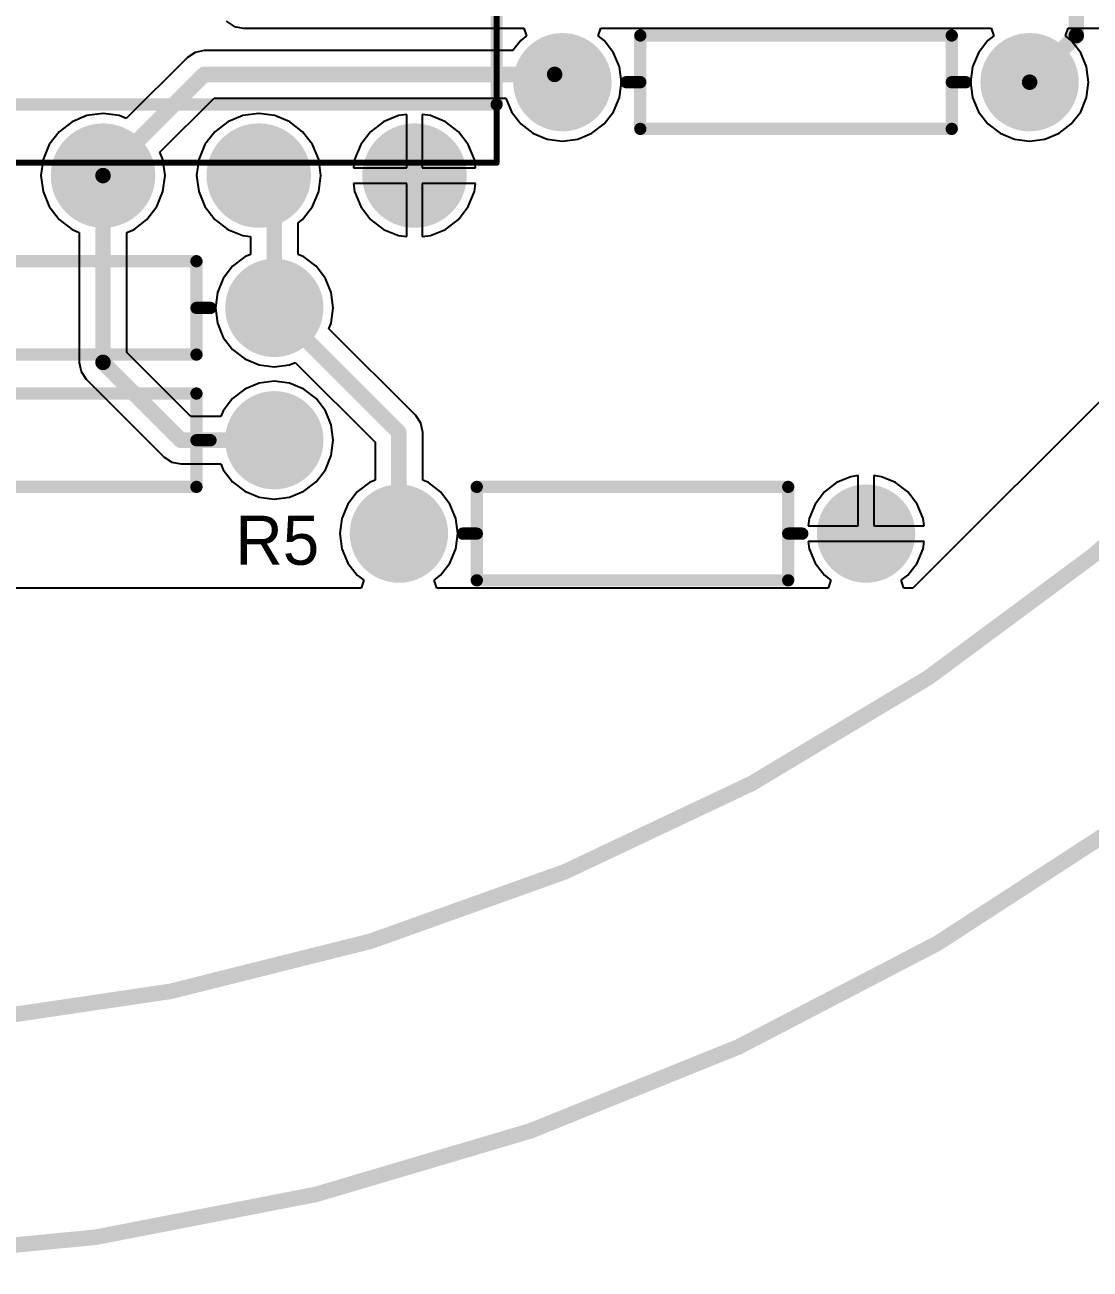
# Model space of a CAD drawing. Header units: millimetres. Extents: x 37.7 to 114.2, y 38.4 to 111.
# Drawn here: x 80.26 to 97.63, y 38.42 to 58.72 of the extents above; entities that cross this region are included whole.
import ezdxf

# ---------------------------------------------------------------- set-up
doc = ezdxf.new("R2010")
doc.units = ezdxf.units.MM
for name, color, linetype in [('BottomLayer', 5, 'Continuous'), ('BottomSolder', 6, 'Continuous'), ('KeepOutLayer', 6, 'Continuous'), ('Mechanical13', 56, 'Continuous'), ('Mechanical15', 56, 'Continuous'), ('MultiLayer', 9, 'Continuous'), ('PadHoleLayer', 156, 'Continuous'), ('TopLayer', 1, 'Continuous'), ('TopOverlay', 2, 'Continuous'), ('TopSolder', 216, 'Continuous')]:
    doc.layers.add(name, color=color, linetype=linetype)

# ---------------------------------------------------------------- blocks, each defined once
blk = doc.blocks.new('N08E_13')
at = {"layer": 'BottomLayer', "const_width": 0.75}
for points in [[(3.435, 3.81, 1), (4.185, 3.81, 1)], [(-4.185, 1.27, 1), (-3.435, 1.27, 1)], [(3.435, 1.27, 1), (4.185, 1.27, 1)], [(-4.185, -1.27, 1), (-3.435, -1.27, 1)], [(3.435, -1.27, 1), (4.185, -1.27, 1)], [(-4.185, -3.81, 1), (-3.435, -3.81, 1)], [(3.435, -3.81, 1), (4.185, -3.81, 1)]]:
    blk.add_lwpolyline(points, format="xyb", close=True, dxfattribs=at)
at = {"layer": 'BottomLayer'}
blk.add_solid([(-4.56, 3.06), (-3.06, 3.06), (-4.56, 4.56), (-3.06, 4.56)], dxfattribs=at)
at = {"layer": 'BottomSolder', "const_width": 0.852}
for points in [[(3.384, 3.81, 1), (4.236, 3.81, 1)], [(-4.236, 1.27, 1), (-3.384, 1.27, 1)], [(3.384, 1.27, 1), (4.236, 1.27, 1)], [(-4.236, -1.27, 1), (-3.384, -1.27, 1)], [(3.384, -1.27, 1), (4.236, -1.27, 1)], [(-4.236, -3.81, 1), (-3.384, -3.81, 1)], [(3.384, -3.81, 1), (4.236, -3.81, 1)]]:
    blk.add_lwpolyline(points, format="xyb", close=True, dxfattribs=at)
at = {"layer": 'BottomSolder'}
blk.add_solid([(-4.662, 2.958), (-2.958, 2.958), (-4.662, 4.662), (-2.958, 4.662)], dxfattribs=at)
at = {"layer": 'Mechanical13', "const_width": 0.1}
for points in [[(-3.6, 5.15), (3.6, 5.15)], [(-3.6, 5.15), (-3.6, -5.15)], [(3.6, 5.15), (3.6, -5.15)], [(-3.6, -5.15), (3.6, -5.15)]]:
    blk.add_lwpolyline(points, dxfattribs=at)
at = {"layer": 'Mechanical13'}
for points, const_width in [([(-3.625, 5.15, 1), (-3.575, 5.15, 1)], 0.05), ([(-3.625, 5.15, 1), (-3.575, 5.15, 1)], 0.05), ([(3.575, 5.15, 1), (3.625, 5.15, 1)], 0.05), ([(3.575, 5.15, 1), (3.625, 5.15, 1)], 0.05), ([(-2.2, 4.25, 1), (-3.2, 4.25, 1)], 0.1), ([(-3.225, 4.25, 1), (-3.175, 4.25, 1)], 0.05), ([(-2.225, 4.25, 1), (-2.175, 4.25, 1)], 0.05), ([(-3.625, -5.15, 1), (-3.575, -5.15, 1)], 0.05), ([(-3.625, -5.15, 1), (-3.575, -5.15, 1)], 0.05), ([(3.575, -5.15, 1), (3.625, -5.15, 1)], 0.05), ([(3.575, -5.15, 1), (3.625, -5.15, 1)], 0.05)]:
    blk.add_lwpolyline(points, format="xyb", close=True, dxfattribs=dict(at, const_width=const_width))
at = {"layer": 'Mechanical15', "const_width": 0.1}
for points in [[(0, 0.5), (0, -0.5)], [(-0.5, 0), (0.5, 0)]]:
    blk.add_lwpolyline(points, dxfattribs=at)
at = {"layer": 'Mechanical15', "const_width": 0.05}
for points in [[(-0.025, 0.5, 1), (0.025, 0.5, 1)], [(-0.525, 0, 1), (-0.475, 0, 1)], [(0.475, 0, 1), (0.525, 0, 1)], [(-0.025, -0.5, 1), (0.025, -0.5, 1)]]:
    blk.add_lwpolyline(points, format="xyb", close=True, dxfattribs=at)
at = {"layer": 'MultiLayer', "const_width": 0.75}
for points in [[(3.435, 3.81, 1), (4.185, 3.81, 1)], [(-4.185, 1.27, 1), (-3.435, 1.27, 1)], [(3.435, 1.27, 1), (4.185, 1.27, 1)], [(-4.185, -1.27, 1), (-3.435, -1.27, 1)], [(3.435, -1.27, 1), (4.185, -1.27, 1)], [(-4.185, -3.81, 1), (-3.435, -3.81, 1)], [(3.435, -3.81, 1), (4.185, -3.81, 1)]]:
    blk.add_lwpolyline(points, format="xyb", close=True, dxfattribs=at)
at = {"layer": 'MultiLayer'}
blk.add_solid([(-4.56, 3.06), (-3.06, 3.06), (-4.56, 4.56), (-3.06, 4.56)], dxfattribs=at)
at = {"layer": 'PadHoleLayer', "const_width": 0.45}
for points in [[(-4.035, 3.81, 1), (-3.585, 3.81, 1)], [(3.585, 3.81, 1), (4.035, 3.81, 1)], [(-4.035, 1.27, 1), (-3.585, 1.27, 1)], [(3.585, 1.27, 1), (4.035, 1.27, 1)], [(-4.035, -1.27, 1), (-3.585, -1.27, 1)], [(3.585, -1.27, 1), (4.035, -1.27, 1)], [(-4.035, -3.81, 1), (-3.585, -3.81, 1)], [(3.585, -3.81, 1), (4.035, -3.81, 1)]]:
    blk.add_lwpolyline(points, format="xyb", close=True, dxfattribs=at)
at = {"layer": 'TopLayer', "const_width": 0.75}
for points in [[(3.435, 3.81, 1), (4.185, 3.81, 1)], [(-4.185, 1.27, 1), (-3.435, 1.27, 1)], [(3.435, 1.27, 1), (4.185, 1.27, 1)], [(-4.185, -1.27, 1), (-3.435, -1.27, 1)], [(3.435, -1.27, 1), (4.185, -1.27, 1)], [(-4.185, -3.81, 1), (-3.435, -3.81, 1)], [(3.435, -3.81, 1), (4.185, -3.81, 1)]]:
    blk.add_lwpolyline(points, format="xyb", close=True, dxfattribs=at)
at = {"layer": 'TopLayer'}
blk.add_solid([(-4.56, 3.06), (-3.06, 3.06), (-4.56, 4.56), (-3.06, 4.56)], dxfattribs=at)
at = {"layer": 'TopOverlay'}
for points, const_width in [([(-3.685, 5.11, 1), (-3.935, 5.11, 1)], 0.25), ([(-3.998, 5.11, 1), (-3.873, 5.11, 1)], 0.125), ([(-3.747, 5.11, 1), (-3.622, 5.11, 1)], 0.125), ([(-2.7, 5.15, 1), (-2.6, 5.15, 1)], 0.1), ([(-2.7, 5.15, 1), (-2.6, 5.15, 1)], 0.1), ([(-0.685, 5.15, 1), (-0.585, 5.15, 1)], 0.1), ([(-0.685, 5.15, 1), (-0.585, 5.15, 1)], 0.1), ([(0.585, 5.15, 1), (0.685, 5.15, 1)], 0.1), ([(0.585, 5.15, 1), (0.685, 5.15, 1)], 0.1), ([(2.6, 5.15, 1), (2.7, 5.15, 1)], 0.1), ([(2.6, 5.15, 1), (2.7, 5.15, 1)], 0.1), ([(-1.35, 4.15, 1), (-1.95, 4.15, 1)], 0.6), ([(-2.1, 4.15, 1), (-1.8, 4.15, 1)], 0.3), ([(-1.5, 4.15, 1), (-1.2, 4.15, 1)], 0.3), ([(-2.7, -5.15, 1), (-2.6, -5.15, 1)], 0.1), ([(-2.7, -5.15, 1), (-2.6, -5.15, 1)], 0.1), ([(2.6, -5.15, 1), (2.7, -5.15, 1)], 0.1), ([(2.6, -5.15, 1), (2.7, -5.15, 1)], 0.1)]:
    blk.add_lwpolyline(points, format="xyb", close=True, dxfattribs=dict(at, const_width=const_width))
at = {"layer": 'TopOverlay', "const_width": 0.2}
for points in [[(-2.65, 5.15), (-0.635, 5.15)], [(-2.65, 5.15), (-2.65, -5.15)], [(0.635, 5.15), (2.65, 5.15)], [(2.65, 5.15), (2.65, -5.15)], [(-2.65, -5.15), (2.65, -5.15)]]:
    blk.add_lwpolyline(points, dxfattribs=at)
blk.add_lwpolyline([(0.635, 5.15, -1), (-0.635, 5.15)], format="xyb", dxfattribs=at)
at = {"layer": 'TopSolder', "const_width": 0.852}
for points in [[(3.384, 3.81, 1), (4.236, 3.81, 1)], [(-4.236, 1.27, 1), (-3.384, 1.27, 1)], [(3.384, 1.27, 1), (4.236, 1.27, 1)], [(-4.236, -1.27, 1), (-3.384, -1.27, 1)], [(3.384, -1.27, 1), (4.236, -1.27, 1)], [(-4.236, -3.81, 1), (-3.384, -3.81, 1)], [(3.384, -3.81, 1), (4.236, -3.81, 1)]]:
    blk.add_lwpolyline(points, format="xyb", close=True, dxfattribs=at)
at = {"layer": 'TopSolder'}
blk.add_solid([(-4.662, 2.958), (-2.958, 2.958), (-4.662, 4.662), (-2.958, 4.662)], dxfattribs=at)
blk = doc.blocks.new('AXIAL_0_3_16')
at = {"layer": 'BottomLayer', "const_width": 0.7}
for points in [[(-4.16, 0, 1), (-3.46, 0, 1)], [(3.46, 0, 1), (4.16, 0, 1)]]:
    blk.add_lwpolyline(points, format="xyb", close=True, dxfattribs=at)
at = {"layer": 'BottomSolder', "const_width": 0.802}
for points in [[(-4.211, 0, 1), (-3.409, 0, 1)], [(3.409, 0, 1), (4.211, 0, 1)]]:
    blk.add_lwpolyline(points, format="xyb", close=True, dxfattribs=at)
at = {"layer": 'MultiLayer', "const_width": 0.7}
for points in [[(-4.16, 0, 1), (-3.46, 0, 1)], [(3.46, 0, 1), (4.16, 0, 1)]]:
    blk.add_lwpolyline(points, format="xyb", close=True, dxfattribs=at)
at = {"layer": 'PadHoleLayer', "const_width": 0.425}
for points in [[(-4.022, 0, 1), (-3.598, 0, 1)], [(3.598, 0, 1), (4.022, 0, 1)]]:
    blk.add_lwpolyline(points, format="xyb", close=True, dxfattribs=at)
at = {"layer": 'TopLayer', "const_width": 0.7}
for points in [[(-4.16, 0, 1), (-3.46, 0, 1)], [(3.46, 0, 1), (4.16, 0, 1)]]:
    blk.add_lwpolyline(points, format="xyb", close=True, dxfattribs=at)
at = {"layer": 'TopOverlay', "const_width": 0.2}
for points in [[(-2.54, 0.762), (-2.54, -0.762)], [(2.54, 0.762), (-2.54, 0.762)], [(2.54, 0.762), (2.54, 0)], [(-2.54, 0), (-2.769, 0)], [(2.769, 0), (2.54, 0)], [(2.54, 0), (2.54, -0.762)], [(2.54, -0.762), (-2.54, -0.762)]]:
    blk.add_lwpolyline(points, dxfattribs=at)
at = {"layer": 'TopOverlay', "const_width": 0.1}
for points in [[(-2.59, 0.762, 1), (-2.49, 0.762, 1)], [(-2.59, 0.762, 1), (-2.49, 0.762, 1)], [(2.49, 0.762, 1), (2.59, 0.762, 1)], [(2.49, 0.762, 1), (2.59, 0.762, 1)], [(-2.819, 0, 1), (-2.719, 0, 1)], [(-2.59, 0, 1), (-2.49, 0, 1)], [(2.49, 0, 1), (2.59, 0, 1)], [(2.49, 0, 1), (2.59, 0, 1)], [(2.49, 0, 1), (2.59, 0, 1)], [(2.719, 0, 1), (2.819, 0, 1)], [(-2.59, -0.762, 1), (-2.49, -0.762, 1)], [(-2.59, -0.762, 1), (-2.49, -0.762, 1)], [(2.49, -0.762, 1), (2.59, -0.762, 1)], [(2.49, -0.762, 1), (2.59, -0.762, 1)]]:
    blk.add_lwpolyline(points, format="xyb", close=True, dxfattribs=at)
at = {"layer": 'TopSolder', "const_width": 0.802}
for points in [[(-4.211, 0, 1), (-3.409, 0, 1)], [(3.409, 0, 1), (4.211, 0, 1)]]:
    blk.add_lwpolyline(points, format="xyb", close=True, dxfattribs=at)
blk = doc.blocks.new('AXIAL_0_3_17')
at = {"layer": 'BottomLayer', "const_width": 0.7}
for points in [[(-4.16, 0, 1), (-3.46, 0, 1)], [(3.46, 0, 1), (4.16, 0, 1)]]:
    blk.add_lwpolyline(points, format="xyb", close=True, dxfattribs=at)
at = {"layer": 'BottomSolder', "const_width": 0.802}
for points in [[(-4.211, 0, 1), (-3.409, 0, 1)], [(3.409, 0, 1), (4.211, 0, 1)]]:
    blk.add_lwpolyline(points, format="xyb", close=True, dxfattribs=at)
at = {"layer": 'MultiLayer', "const_width": 0.7}
for points in [[(-4.16, 0, 1), (-3.46, 0, 1)], [(3.46, 0, 1), (4.16, 0, 1)]]:
    blk.add_lwpolyline(points, format="xyb", close=True, dxfattribs=at)
at = {"layer": 'PadHoleLayer', "const_width": 0.425}
for points in [[(-4.022, 0, 1), (-3.598, 0, 1)], [(3.598, 0, 1), (4.022, 0, 1)]]:
    blk.add_lwpolyline(points, format="xyb", close=True, dxfattribs=at)
at = {"layer": 'TopLayer', "const_width": 0.7}
for points in [[(-4.16, 0, 1), (-3.46, 0, 1)], [(3.46, 0, 1), (4.16, 0, 1)]]:
    blk.add_lwpolyline(points, format="xyb", close=True, dxfattribs=at)
at = {"layer": 'TopOverlay', "const_width": 0.2}
for points in [[(-2.54, -0.762), (-2.54, 0.762)], [(-2.54, 0.762), (2.54, 0.762)], [(2.54, 0), (2.54, 0.762)], [(-2.769, 0), (-2.54, 0)], [(2.54, 0), (2.769, 0)], [(2.54, -0.762), (2.54, 0)], [(-2.54, -0.762), (2.54, -0.762)]]:
    blk.add_lwpolyline(points, dxfattribs=at)
at = {"layer": 'TopOverlay', "const_width": 0.1}
for points in [[(-2.59, 0.762, 1), (-2.49, 0.762, 1)], [(-2.59, 0.762, 1), (-2.49, 0.762, 1)], [(2.49, 0.762, 1), (2.59, 0.762, 1)], [(2.49, 0.762, 1), (2.59, 0.762, 1)], [(-2.819, 0, 1), (-2.719, 0, 1)], [(-2.59, 0, 1), (-2.49, 0, 1)], [(2.49, 0, 1), (2.59, 0, 1)], [(2.49, 0, 1), (2.59, 0, 1)], [(2.49, 0, 1), (2.59, 0, 1)], [(2.719, 0, 1), (2.819, 0, 1)], [(-2.59, -0.762, 1), (-2.49, -0.762, 1)], [(-2.59, -0.762, 1), (-2.49, -0.762, 1)], [(2.49, -0.762, 1), (2.59, -0.762, 1)], [(2.49, -0.762, 1), (2.59, -0.762, 1)]]:
    blk.add_lwpolyline(points, format="xyb", close=True, dxfattribs=at)
at = {"layer": 'TopSolder', "const_width": 0.802}
for points in [[(-4.211, 0, 1), (-3.409, 0, 1)], [(3.409, 0, 1), (4.211, 0, 1)]]:
    blk.add_lwpolyline(points, format="xyb", close=True, dxfattribs=at)
blk = doc.blocks.new('AXIAL_0_3_18')
at = {"layer": 'BottomLayer', "const_width": 0.7}
for points in [[(-4.16, 0, 1), (-3.46, 0, 1)], [(3.46, 0, 1), (4.16, 0, 1)]]:
    blk.add_lwpolyline(points, format="xyb", close=True, dxfattribs=at)
at = {"layer": 'BottomSolder', "const_width": 0.802}
for points in [[(-4.211, 0, 1), (-3.409, 0, 1)], [(3.409, 0, 1), (4.211, 0, 1)]]:
    blk.add_lwpolyline(points, format="xyb", close=True, dxfattribs=at)
at = {"layer": 'MultiLayer', "const_width": 0.7}
for points in [[(-4.16, 0, 1), (-3.46, 0, 1)], [(3.46, 0, 1), (4.16, 0, 1)]]:
    blk.add_lwpolyline(points, format="xyb", close=True, dxfattribs=at)
at = {"layer": 'PadHoleLayer', "const_width": 0.425}
for points in [[(-4.022, 0, 1), (-3.598, 0, 1)], [(3.598, 0, 1), (4.022, 0, 1)]]:
    blk.add_lwpolyline(points, format="xyb", close=True, dxfattribs=at)
at = {"layer": 'TopLayer', "const_width": 0.7}
for points in [[(-4.16, 0, 1), (-3.46, 0, 1)], [(3.46, 0, 1), (4.16, 0, 1)]]:
    blk.add_lwpolyline(points, format="xyb", close=True, dxfattribs=at)
at = {"layer": 'TopOverlay', "const_width": 0.2}
for points in [[(-2.54, 0.762), (-2.54, -0.762)], [(2.54, 0.762), (-2.54, 0.762)], [(2.54, 0.762), (2.54, 0)], [(-2.54, 0), (-2.769, 0)], [(2.769, 0), (2.54, 0)], [(2.54, 0), (2.54, -0.762)], [(2.54, -0.762), (-2.54, -0.762)]]:
    blk.add_lwpolyline(points, dxfattribs=at)
at = {"layer": 'TopOverlay', "const_width": 0.1}
for points in [[(-2.59, 0.762, 1), (-2.49, 0.762, 1)], [(-2.59, 0.762, 1), (-2.49, 0.762, 1)], [(2.49, 0.762, 1), (2.59, 0.762, 1)], [(2.49, 0.762, 1), (2.59, 0.762, 1)], [(-2.819, 0, 1), (-2.719, 0, 1)], [(-2.59, 0, 1), (-2.49, 0, 1)], [(2.49, 0, 1), (2.59, 0, 1)], [(2.49, 0, 1), (2.59, 0, 1)], [(2.49, 0, 1), (2.59, 0, 1)], [(2.719, 0, 1), (2.819, 0, 1)], [(-2.59, -0.762, 1), (-2.49, -0.762, 1)], [(-2.59, -0.762, 1), (-2.49, -0.762, 1)], [(2.49, -0.762, 1), (2.59, -0.762, 1)], [(2.49, -0.762, 1), (2.59, -0.762, 1)]]:
    blk.add_lwpolyline(points, format="xyb", close=True, dxfattribs=at)
at = {"layer": 'TopSolder', "const_width": 0.802}
for points in [[(-4.211, 0, 1), (-3.409, 0, 1)], [(3.409, 0, 1), (4.211, 0, 1)]]:
    blk.add_lwpolyline(points, format="xyb", close=True, dxfattribs=at)
blk = doc.blocks.new('AXIAL_0_3_19')
at = {"layer": 'BottomLayer', "const_width": 0.7}
for points in [[(-4.16, 0, 1), (-3.46, 0, 1)], [(3.46, 0, 1), (4.16, 0, 1)]]:
    blk.add_lwpolyline(points, format="xyb", close=True, dxfattribs=at)
at = {"layer": 'BottomSolder', "const_width": 0.802}
for points in [[(-4.211, 0, 1), (-3.409, 0, 1)], [(3.409, 0, 1), (4.211, 0, 1)]]:
    blk.add_lwpolyline(points, format="xyb", close=True, dxfattribs=at)
at = {"layer": 'MultiLayer', "const_width": 0.7}
for points in [[(-4.16, 0, 1), (-3.46, 0, 1)], [(3.46, 0, 1), (4.16, 0, 1)]]:
    blk.add_lwpolyline(points, format="xyb", close=True, dxfattribs=at)
at = {"layer": 'PadHoleLayer', "const_width": 0.425}
for points in [[(-4.022, 0, 1), (-3.598, 0, 1)], [(3.598, 0, 1), (4.022, 0, 1)]]:
    blk.add_lwpolyline(points, format="xyb", close=True, dxfattribs=at)
at = {"layer": 'TopLayer', "const_width": 0.7}
for points in [[(-4.16, 0, 1), (-3.46, 0, 1)], [(3.46, 0, 1), (4.16, 0, 1)]]:
    blk.add_lwpolyline(points, format="xyb", close=True, dxfattribs=at)
at = {"layer": 'TopOverlay', "const_width": 0.2}
for points in [[(-2.54, 0.762), (-2.54, -0.762)], [(2.54, 0.762), (-2.54, 0.762)], [(2.54, 0.762), (2.54, 0)], [(-2.54, 0), (-2.769, 0)], [(2.769, 0), (2.54, 0)], [(2.54, 0), (2.54, -0.762)], [(2.54, -0.762), (-2.54, -0.762)]]:
    blk.add_lwpolyline(points, dxfattribs=at)
at = {"layer": 'TopOverlay', "const_width": 0.1}
for points in [[(-2.59, 0.762, 1), (-2.49, 0.762, 1)], [(-2.59, 0.762, 1), (-2.49, 0.762, 1)], [(2.49, 0.762, 1), (2.59, 0.762, 1)], [(2.49, 0.762, 1), (2.59, 0.762, 1)], [(-2.819, 0, 1), (-2.719, 0, 1)], [(-2.59, 0, 1), (-2.49, 0, 1)], [(2.49, 0, 1), (2.59, 0, 1)], [(2.49, 0, 1), (2.59, 0, 1)], [(2.49, 0, 1), (2.59, 0, 1)], [(2.719, 0, 1), (2.819, 0, 1)], [(-2.59, -0.762, 1), (-2.49, -0.762, 1)], [(-2.59, -0.762, 1), (-2.49, -0.762, 1)], [(2.49, -0.762, 1), (2.59, -0.762, 1)], [(2.49, -0.762, 1), (2.59, -0.762, 1)]]:
    blk.add_lwpolyline(points, format="xyb", close=True, dxfattribs=at)
at = {"layer": 'TopSolder', "const_width": 0.802}
for points in [[(-4.211, 0, 1), (-3.409, 0, 1)], [(3.409, 0, 1), (4.211, 0, 1)]]:
    blk.add_lwpolyline(points, format="xyb", close=True, dxfattribs=at)

msp = doc.modelspace()

# ---------------------------------------------------------------- linework, layer by layer
at = {"layer": 'BottomLayer', "const_width": 0.254}
for points in [[(97.409, 58.547), (97.409, 60.833)], [(96.647, 57.785), (97.409, 58.547)]]:
    msp.add_lwpolyline(points, dxfattribs=at)
at = {"layer": 'BottomLayer', "const_width": 0.127}
for points in [[(97.346, 58.547, 1), (97.472, 58.547, 1)], [(97.346, 58.547, 1), (97.472, 58.547, 1)], [(96.584, 57.785, 1), (96.71, 57.785, 1)]]:
    msp.add_lwpolyline(points, format="xyb", close=True, dxfattribs=at)
at = {"layer": 'KeepOutLayer', "const_width": 0.254}
msp.add_lwpolyline([(110.236, 76.581, 1), (41.656, 76.581, 1)], format="xyb", close=True, dxfattribs=at)
at = {"layer": 'TopLayer'}
for p, q in [((83.545, 58.78), (83.671, 58.696)), ((83.671, 58.696), (83.82, 58.667)), ((83.82, 58.667), (88.4, 58.667)), ((88.443, 58.54), (88.347, 58.465)), ((88.4, 58.667), (88.443, 58.54)), ((89.611, 58.54), (89.654, 58.667)), ((89.707, 58.465), (89.611, 58.54)), ((89.654, 58.667), (96.02, 58.667)), ((96.063, 58.54), (95.967, 58.465)), ((96.02, 58.667), (96.063, 58.54)), ((97.231, 58.54), (97.274, 58.667)), ((97.327, 58.465), (97.231, 58.54)), ((97.274, 58.667), (98.044, 58.667)), ((83.036, 58.271), (82.91, 58.187)), ((83.185, 58.3), (83.036, 58.271)), ((88.22, 58.3), (83.185, 58.3)), ((88.347, 58.465), (88.22, 58.3)), ((89.86, 58.266), (89.707, 58.465)), ((95.967, 58.465), (95.814, 58.266)), ((97.48, 58.266), (97.327, 58.465)), ((82.91, 58.187), (81.914, 57.19)), ((89.956, 58.034), (89.86, 58.266)), ((95.814, 58.266), (95.718, 58.034)), ((97.576, 58.034), (97.48, 58.266)), ((89.989, 57.785), (89.956, 58.034)), ((95.718, 58.034), (95.685, 57.785)), ((97.609, 57.785), (97.576, 58.034)), ((89.956, 57.536), (89.989, 57.785)), ((95.685, 57.785), (95.718, 57.536)), ((97.576, 57.536), (97.609, 57.785)), ((82.463, 56.641), (83.346, 57.524)), ((83.346, 57.524), (88.103, 57.524)), ((88.103, 57.524), (88.194, 57.304)), ((89.86, 57.304), (89.956, 57.536)), ((95.718, 57.536), (95.814, 57.304)), ((97.48, 57.304), (97.576, 57.536)), ((81.534, 57.274), (81.272, 57.239)), ((81.796, 57.239), (81.534, 57.274)), ((84.074, 57.274), (83.812, 57.239)), ((84.336, 57.239), (84.074, 57.274)), ((86.487, 57.257), (86.352, 57.239)), ((86.487, 56.388), (86.487, 57.257)), ((86.876, 57.239), (86.741, 57.257)), ((86.741, 57.257), (86.741, 56.388)), ((88.194, 57.304), (88.347, 57.105)), ((89.707, 57.105), (89.86, 57.304)), ((95.814, 57.304), (95.967, 57.105)), ((97.327, 57.105), (97.48, 57.304)), ((81.028, 57.138), (80.818, 56.977)), ((81.272, 57.239), (81.028, 57.138)), ((81.914, 57.19), (81.796, 57.239)), ((83.568, 57.138), (83.358, 56.977)), ((83.812, 57.239), (83.568, 57.138)), ((84.58, 57.138), (84.336, 57.239)), ((84.79, 56.977), (84.58, 57.138)), ((86.108, 57.138), (85.898, 56.977)), ((86.352, 57.239), (86.108, 57.138)), ((87.12, 57.138), (86.876, 57.239)), ((87.33, 56.977), (87.12, 57.138)), ((88.347, 57.105), (88.546, 56.952)), ((89.508, 56.952), (89.707, 57.105)), ((102.362, 57.15), (94.742, 49.53)), ((95.967, 57.105), (96.166, 56.952)), ((97.128, 56.952), (97.327, 57.105)), ((80.818, 56.977), (80.657, 56.767)), ((83.358, 56.977), (83.197, 56.767)), ((84.951, 56.767), (84.79, 56.977)), ((85.898, 56.977), (85.737, 56.767)), ((87.491, 56.767), (87.33, 56.977)), ((88.546, 56.952), (88.778, 56.856)), ((88.778, 56.856), (89.027, 56.823)), ((89.027, 56.823), (89.276, 56.856)), ((89.276, 56.856), (89.508, 56.952)), ((96.166, 56.952), (96.398, 56.856)), ((96.398, 56.856), (96.647, 56.823)), ((96.647, 56.823), (96.896, 56.856)), ((96.896, 56.856), (97.128, 56.952)), ((80.657, 56.767), (80.556, 56.523)), ((83.197, 56.767), (83.096, 56.523)), ((85.052, 56.523), (84.951, 56.767)), ((85.737, 56.767), (85.636, 56.523)), ((87.592, 56.523), (87.491, 56.767)), ((80.556, 56.523), (80.521, 56.261)), ((82.512, 56.523), (82.463, 56.641)), ((82.547, 56.261), (82.512, 56.523)), ((83.096, 56.523), (83.061, 56.261)), ((85.087, 56.261), (85.052, 56.523)), ((85.636, 56.523), (85.618, 56.388)), ((87.61, 56.388), (87.592, 56.523)), ((80.521, 56.261), (80.556, 55.999)), ((82.512, 55.999), (82.547, 56.261)), ((83.061, 56.261), (83.096, 55.999)), ((85.052, 55.999), (85.087, 56.261)), ((85.618, 56.388), (86.487, 56.388)), ((86.741, 56.388), (87.61, 56.388)), ((86.487, 56.134), (85.618, 56.134)), ((85.618, 56.134), (85.636, 55.999)), ((86.487, 55.265), (86.487, 56.134)), ((87.61, 56.134), (86.741, 56.134)), ((86.741, 56.134), (86.741, 55.265)), ((87.592, 55.999), (87.61, 56.134)), ((80.556, 55.999), (80.657, 55.755)), ((82.411, 55.755), (82.512, 55.999)), ((83.096, 55.999), (83.197, 55.755)), ((84.951, 55.755), (85.052, 55.999)), ((85.636, 55.999), (85.737, 55.755)), ((87.491, 55.755), (87.592, 55.999)), ((80.657, 55.755), (80.818, 55.545)), ((82.25, 55.545), (82.411, 55.755)), ((83.197, 55.755), (83.358, 55.545)), ((84.79, 55.545), (84.951, 55.755)), ((85.737, 55.755), (85.898, 55.545)), ((87.33, 55.545), (87.491, 55.755)), ((80.818, 55.545), (81.028, 55.384)), ((82.04, 55.384), (82.25, 55.545)), ((83.358, 55.545), (83.568, 55.384)), ((84.716, 55.488), (84.79, 55.545)), ((84.716, 54.974), (84.716, 55.488)), ((85.898, 55.545), (86.108, 55.384)), ((87.12, 55.384), (87.33, 55.545)), ((81.028, 55.384), (81.146, 55.335)), ((81.146, 55.335), (81.146, 53.213)), ((81.922, 55.335), (82.04, 55.384)), ((81.922, 53.374), (81.922, 55.335)), ((83.568, 55.384), (83.812, 55.283)), ((83.812, 55.283), (83.94, 55.266)), ((83.94, 55.266), (83.94, 54.974)), ((86.108, 55.384), (86.352, 55.283)), ((86.352, 55.283), (86.487, 55.265)), ((86.741, 55.265), (86.876, 55.283)), ((86.876, 55.283), (87.12, 55.384)), ((83.847, 54.935), (83.648, 54.782)), ((83.94, 54.974), (83.847, 54.935)), ((84.809, 54.935), (84.716, 54.974)), ((85.008, 54.782), (84.809, 54.935)), ((83.648, 54.782), (83.495, 54.583)), ((85.161, 54.583), (85.008, 54.782)), ((83.495, 54.583), (83.399, 54.351)), ((85.257, 54.351), (85.161, 54.583)), ((83.399, 54.351), (83.366, 54.102)), ((85.29, 54.102), (85.257, 54.351)), ((83.366, 54.102), (83.399, 53.853)), ((85.257, 53.853), (85.29, 54.102)), ((83.399, 53.853), (83.495, 53.621)), ((85.219, 53.76), (85.257, 53.853)), ((83.495, 53.621), (83.648, 53.422)), ((86.635, 52.345), (85.219, 53.76)), ((83.648, 53.422), (83.847, 53.269)), ((81.146, 53.213), (81.175, 53.064)), ((82.965, 52.331), (81.922, 53.374)), ((83.847, 53.269), (84.079, 53.173)), ((84.577, 53.173), (84.67, 53.211)), ((84.67, 53.211), (85.972, 51.909)), ((81.175, 53.064), (81.259, 52.938)), ((84.079, 53.173), (84.328, 53.14)), ((84.328, 53.14), (84.577, 53.173)), ((81.259, 52.938), (82.529, 51.668)), ((84.079, 52.872), (83.847, 52.776)), ((84.328, 52.905), (84.079, 52.872)), ((84.577, 52.872), (84.328, 52.905)), ((84.809, 52.776), (84.577, 52.872)), ((83.648, 52.623), (83.495, 52.424)), ((83.847, 52.776), (83.648, 52.623)), ((85.008, 52.623), (84.809, 52.776)), ((85.161, 52.424), (85.008, 52.623)), ((83.495, 52.424), (83.456, 52.331)), ((85.257, 52.192), (85.161, 52.424)), ((83.456, 52.331), (82.965, 52.331)), ((85.29, 51.943), (85.257, 52.192)), ((86.719, 52.219), (86.635, 52.345)), ((86.748, 52.07), (86.719, 52.219)), ((86.748, 51.291), (86.748, 52.07)), ((85.257, 51.694), (85.29, 51.943)), ((85.972, 51.909), (85.972, 51.291)), ((82.529, 51.668), (82.655, 51.584)), ((82.655, 51.584), (82.804, 51.555)), ((85.161, 51.462), (85.257, 51.694)), ((82.804, 51.555), (83.456, 51.555)), ((83.456, 51.555), (83.495, 51.462)), ((83.495, 51.462), (83.648, 51.263)), ((85.008, 51.263), (85.161, 51.462)), ((83.648, 51.263), (83.847, 51.11)), ((84.809, 51.11), (85.008, 51.263)), ((85.879, 51.252), (85.68, 51.099)), ((85.972, 51.291), (85.879, 51.252)), ((86.841, 51.252), (86.748, 51.291)), ((87.04, 51.099), (86.841, 51.252)), ((93.499, 51.252), (93.3, 51.099)), ((93.731, 51.348), (93.499, 51.252)), ((93.853, 51.365), (93.731, 51.348)), ((93.853, 50.546), (93.853, 51.365)), ((94.229, 51.348), (94.107, 51.365)), ((94.107, 51.365), (94.107, 50.546)), ((94.461, 51.252), (94.229, 51.348)), ((94.66, 51.099), (94.461, 51.252)), ((83.847, 51.11), (84.079, 51.014)), ((84.079, 51.014), (84.328, 50.981)), ((84.328, 50.981), (84.577, 51.014)), ((84.577, 51.014), (84.809, 51.11)), ((85.68, 51.099), (85.527, 50.9)), ((87.193, 50.9), (87.04, 51.099)), ((93.3, 51.099), (93.147, 50.9)), ((94.813, 50.9), (94.66, 51.099)), ((85.527, 50.9), (85.431, 50.668)), ((87.289, 50.668), (87.193, 50.9)), ((93.147, 50.9), (93.051, 50.668)), ((94.909, 50.668), (94.813, 50.9)), ((85.431, 50.668), (85.398, 50.419)), ((87.322, 50.419), (87.289, 50.668)), ((93.051, 50.668), (93.034, 50.546)), ((94.926, 50.546), (94.909, 50.668)), ((85.398, 50.419), (85.431, 50.17)), ((87.289, 50.17), (87.322, 50.419)), ((93.034, 50.546), (93.853, 50.546)), ((94.107, 50.546), (94.926, 50.546)), ((85.431, 50.17), (85.527, 49.938)), ((87.193, 49.938), (87.289, 50.17)), ((93.98, 50.292), (93.034, 50.292)), ((93.034, 50.292), (93.051, 50.17)), ((93.051, 50.17), (93.147, 49.938)), ((94.926, 50.292), (93.98, 50.292)), ((94.813, 49.938), (94.909, 50.17)), ((94.909, 50.17), (94.926, 50.292)), ((85.527, 49.938), (85.68, 49.739)), ((87.04, 49.739), (87.193, 49.938)), ((93.147, 49.938), (93.3, 49.739)), ((94.66, 49.739), (94.813, 49.938)), ((85.68, 49.739), (85.786, 49.657)), ((85.786, 49.657), (85.743, 49.53)), ((86.934, 49.657), (87.04, 49.739)), ((86.977, 49.53), (86.934, 49.657)), ((93.3, 49.739), (93.406, 49.657)), ((93.406, 49.657), (93.363, 49.53)), ((94.554, 49.657), (94.66, 49.739)), ((94.597, 49.53), (94.554, 49.657)), ((85.743, 49.53), (68.152, 49.53)), ((93.363, 49.53), (86.977, 49.53)), ((94.742, 49.53), (94.597, 49.53))]:
    msp.add_line(p, q, dxfattribs=at)
at = {"layer": 'TopLayer', "const_width": 0.254}
msp.add_lwpolyline([(107.618, 97.822, -1.871653), (44.274, 97.822)], format="xyb", dxfattribs=at)
for points in [[(81.534, 56.261), (83.185, 57.912)], [(83.185, 57.912), (88.9, 57.912)], [(88.9, 57.912), (89.027, 57.785)], [(81.534, 53.213), (81.534, 56.261)], [(84.074, 56.261), (84.328, 56.007)], [(84.328, 54.102), (84.328, 56.007)], [(84.328, 54.102), (86.36, 52.07)], [(81.534, 53.213), (82.804, 51.943)], [(86.36, 50.419), (86.36, 52.07)], [(82.804, 51.943), (84.328, 51.943)], [(86.36, 50.038), (86.36, 50.419)]]:
    msp.add_lwpolyline(points, dxfattribs=at)
at = {"layer": 'TopLayer', "const_width": 0.127}
for points in [[(83.121, 57.912, 1), (83.248, 57.912, 1)], [(83.121, 57.912, 1), (83.248, 57.912, 1)], [(88.837, 57.912, 1), (88.963, 57.912, 1)], [(88.837, 57.912, 1), (88.963, 57.912, 1)], [(88.963, 57.785, 1), (89.09, 57.785, 1)], [(81.471, 56.261, 1), (81.597, 56.261, 1)], [(81.471, 56.261, 1), (81.597, 56.261, 1)], [(84.01, 56.261, 1), (84.137, 56.261, 1)], [(84.264, 56.007, 1), (84.391, 56.007, 1)], [(84.264, 56.007, 1), (84.391, 56.007, 1)], [(84.264, 54.102, 1), (84.391, 54.102, 1)], [(84.264, 54.102, 1), (84.391, 54.102, 1)], [(81.471, 53.213, 1), (81.597, 53.213, 1)], [(81.471, 53.213, 1), (81.597, 53.213, 1)], [(86.296, 52.07, 1), (86.423, 52.07, 1)], [(86.296, 52.07, 1), (86.423, 52.07, 1)], [(82.74, 51.943, 1), (82.868, 51.943, 1)], [(82.74, 51.943, 1), (82.868, 51.943, 1)], [(84.264, 51.943, 1), (84.391, 51.943, 1)], [(86.296, 50.419, 1), (86.423, 50.419, 1)], [(86.296, 50.419, 1), (86.423, 50.419, 1)], [(86.296, 50.038, 1), (86.423, 50.038, 1)]]:
    msp.add_lwpolyline(points, format="xyb", close=True, dxfattribs=at)

# ---------------------------------------------------------------- block references
for name, p, rotation in [('N08E_13', (82.804, 60.071), 90), ('AXIAL_0_3_16', (92.837, 57.785), 180), ('AXIAL_0_3_17', (80.518, 54.102), 360), ('AXIAL_0_3_19', (80.518, 51.943), 180), ('AXIAL_0_3_18', (90.17, 50.419), 180)]:
    msp.add_blockref(name, p, dxfattribs=dict(rotation=rotation))

# ---------------------------------------------------------------- texts
at = {"layer": 'TopOverlay'}
msp.add_text('R5', height=0.8, dxfattribs=at).set_placement((83.693, 49.911))

doc.saveas('drawing.dxf')
